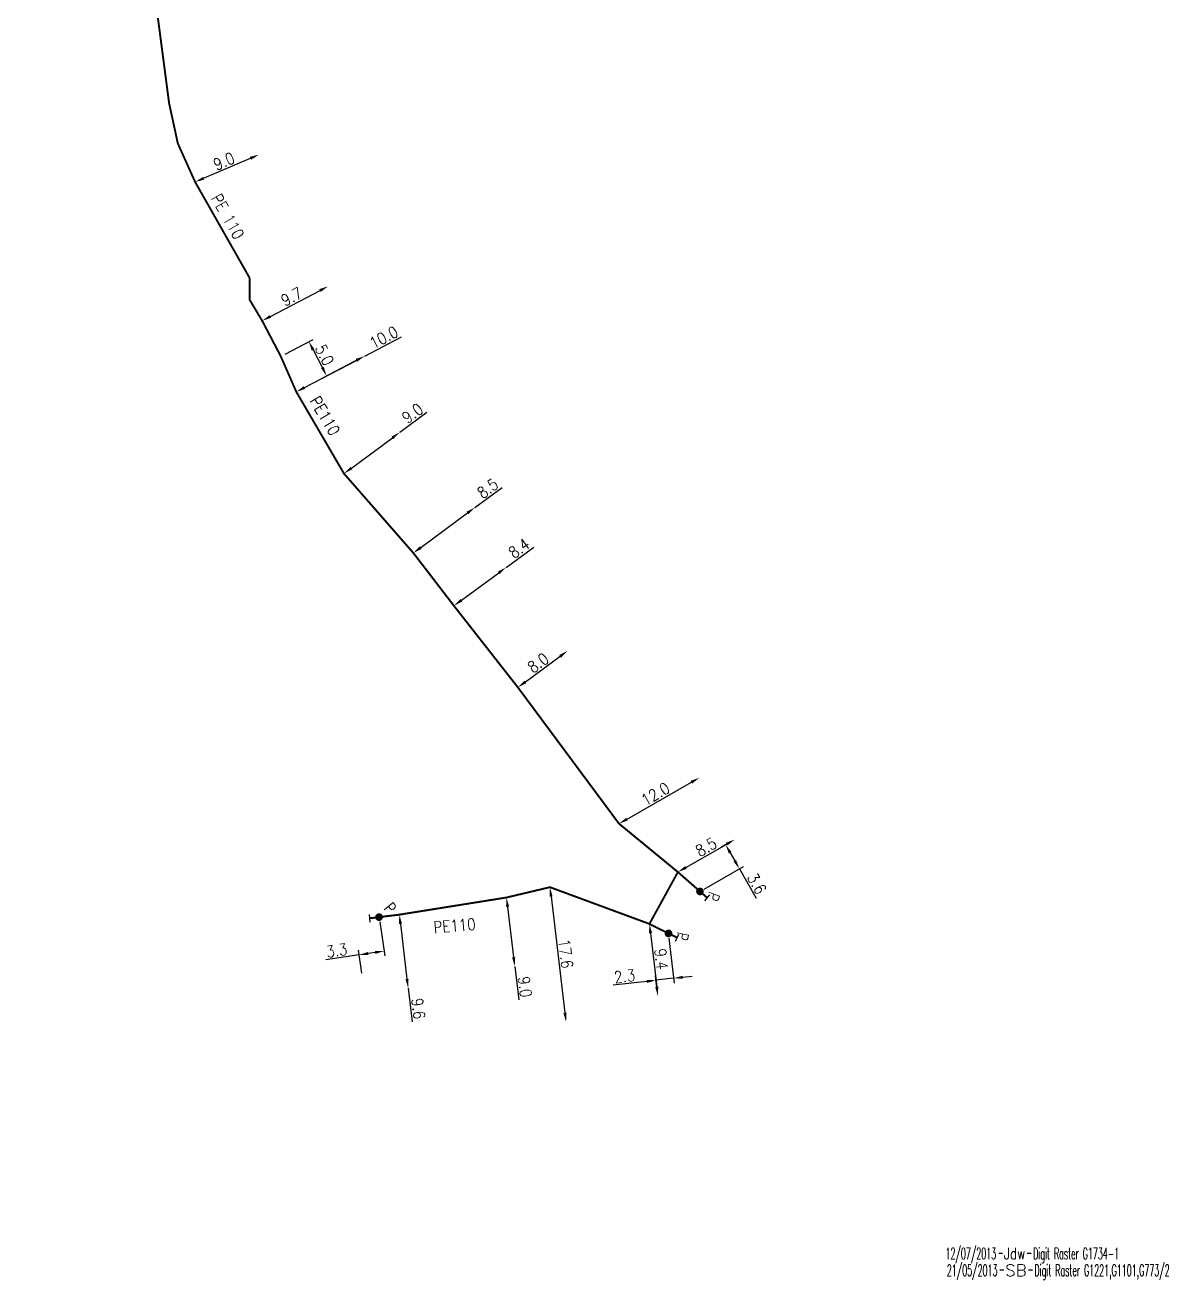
# Model space of a CAD drawing. Header units: millimetres. Extents: x 138998 to 140015, y 127998 to 129006.
# Drawn here: x 139821.9 to 139970.1, y 128010.4 to 128173.1 of the extents above; entities that cross this region are included whole.
import ezdxf
from ezdxf.enums import TextEntityAlignment as Align

# ---------------------------------------------------------------- set-up
doc = ezdxf.new("R2010")
doc.units = ezdxf.units.MM
doc.header["$PDMODE"] = 34
doc.linetypes.add('L_25_PE', pattern=[2000, 1000, 1000])
doc.layers.get('0').update_dxf_attribs({"linetype": 'CONTINUOUS'})
doc.layers.get('DEFPOINTS').update_dxf_attribs({"linetype": 'CONTINUOUS'})
for name, color, linetype in [('L_150', 1, 'CONTINUOUS'), ('L_300', 7, 'CONTINUOUS'), ('L_340', 7, 'CONTINUOUS'), ('L_910', 7, 'CONTINUOUS')]:
    doc.layers.add(name, color=color, linetype=linetype)
doc.styles.add('G_ROMANS', font='ROMANS.SHX', dxfattribs={"width": 0.75})
doc.styles.get("Standard").update_dxf_attribs({"font": 'romans.shx', "width": 0.85})
doc.dimstyles.get("Standard").update_dxf_attribs({"dimtxt": 1.5, "dimasz": 1.2, "dimexe": 0.625, "dimexo": 0.625, "dimgap": 0.25, "dimtad": 1, "dimdec": 1, "dimzin": 0, "dimdsep": 46, "dimtxsty": 'Standard', "dimcen": -0.5, "dimadec": 0, "dimazin": 0, "dimtfac": 1, "dimtdec": 1, "dimtmove": 0, "dimatfit": 3, "dimfxl": 0, "dimtolj": 1, "dimtzin": 0, "dimarcsym": 0})

# ---------------------------------------------------------------- blocks, each defined once
blk = doc.blocks.new('*D1')
at = {"layer": 'DEFPOINTS', "color": 0, "linetype": 'Continuous', "transparency": 16777216}
for p in [(139861.19, 128139.21), (139861.19, 128139.21), (139852.64, 128134.74)]:
    blk.add_point(p, dxfattribs=at)
at = {"layer": 'L_150', "color": 0, "linetype": 'Continuous', "lineweight": -2, "transparency": 16777216}
blk.add_line((139853.7, 128135.3), (139860.13, 128138.66), dxfattribs=at)
at = {"layer": 'L_150', "color": 0, "linetype": 'Continuous', "transparency": 16777216}
for points in [[(139860.04, 128138.83), (139860.22, 128138.48), (139861.19, 128139.21)], [(139853.61, 128135.47), (139853.8, 128135.12), (139852.64, 128134.74)]]:
    blk.add_solid(points, dxfattribs=at)
at = {"layer": 'L_150', "color": 0, "linetype": 'Continuous', "transparency": 16777216, "insert": (139856.45, 128137.86), "char_height": 1.5, "attachment_point": 5, "rotation": 27.597}
blk.add_mtext('\\A1;9.7', dxfattribs=at)
blk = doc.blocks.new('*D2')
at = {"layer": 'DEFPOINTS', "color": 0, "linetype": 'Continuous', "transparency": 16777216}
for p in [(139852.22, 128156.27), (139852.22, 128156.27), (139843.95, 128152.73)]:
    blk.add_point(p, dxfattribs=at)
at = {"layer": 'L_150', "color": 0, "linetype": 'Continuous', "lineweight": -2, "transparency": 16777216}
blk.add_line((139845.05, 128153.2), (139851.12, 128155.8), dxfattribs=at)
at = {"layer": 'L_150', "color": 0, "linetype": 'Continuous', "transparency": 16777216}
for points in [[(139851.04, 128155.98), (139851.2, 128155.61), (139852.22, 128156.27)], [(139844.97, 128153.38), (139845.13, 128153.02), (139843.95, 128152.73)]]:
    blk.add_solid(points, dxfattribs=at)
at = {"layer": 'L_150', "color": 0, "linetype": 'Continuous', "transparency": 16777216, "insert": (139847.69, 128155.42), "char_height": 1.5, "attachment_point": 5, "rotation": 23.1562}
blk.add_mtext('\\A1;9.0', dxfattribs=at)
blk = doc.blocks.new('*D49')
at = {"layer": 'DEFPOINTS', "color": 0, "linetype": 'Continuous', "transparency": 16777216}
for p in [(139865.92, 128130.17), (139865.92, 128130.17), (139857.06, 128125.53)]:
    blk.add_point(p, dxfattribs=at)
at = {"layer": 'L_150', "color": 0, "linetype": 'Continuous', "lineweight": -2, "transparency": 16777216}
for p, q in [((139865.92, 128130.17), (139870.71, 128132.67)), ((139858.12, 128126.09), (139864.86, 128129.61))]:
    blk.add_line(p, q, dxfattribs=at)
at = {"layer": 'L_150', "color": 0, "linetype": 'Continuous', "transparency": 16777216}
for points in [[(139864.76, 128129.79), (139864.95, 128129.43), (139865.92, 128130.17)], [(139858.03, 128126.27), (139858.21, 128125.91), (139857.06, 128125.53)]]:
    blk.add_solid(points, dxfattribs=at)
at = {"layer": 'L_150', "color": 0, "linetype": 'Continuous', "transparency": 16777216, "insert": (139868.38, 128132.58), "char_height": 1.5, "attachment_point": 5, "rotation": 27.5952}
blk.add_mtext('\\A1;10.0', dxfattribs=at)
blk = doc.blocks.new('*D50')
at = {"layer": 'DEFPOINTS', "color": 0, "linetype": 'Continuous', "transparency": 16777216}
for p in [(139855.05, 128130.13), (139865.92, 128130.17), (139861, 128127.59)]:
    blk.add_point(p, dxfattribs=at)
at = {"layer": 'L_150', "color": 0, "linetype": 'Continuous', "lineweight": -2, "transparency": 16777216}
for p, q in [((139855.61, 128130.42), (139859.24, 128132.32)), ((139859.24, 128130.96), (139860.45, 128128.66)), ((139865.37, 128129.88), (139860.45, 128127.31))]:
    blk.add_line(p, q, dxfattribs=at)
at = {"layer": 'L_150', "color": 0, "linetype": 'Continuous', "transparency": 16777216}
for points in [[(139859.42, 128131.06), (139859.06, 128130.87), (139858.69, 128132.03)], [(139860.62, 128128.75), (139860.27, 128128.57), (139861, 128127.59)]]:
    blk.add_solid(points, dxfattribs=at)
at = {"layer": 'L_150', "color": 0, "linetype": 'Continuous', "transparency": 16777216, "insert": (139860.71, 128130.31), "char_height": 1.5, "attachment_point": 5, "rotation": 297.5952}
blk.add_mtext('\\A1;5.0', dxfattribs=at)
blk = doc.blocks.new('*D51')
at = {"layer": 'DEFPOINTS', "color": 0, "linetype": 'Continuous', "transparency": 16777216}
for p in [(139870.47, 128120.29), (139870.47, 128120.29), (139863.24, 128114.93)]:
    blk.add_point(p, dxfattribs=at)
at = {"layer": 'L_150', "color": 0, "linetype": 'Continuous', "lineweight": -2, "transparency": 16777216}
for p, q in [((139870.47, 128120.29), (139873.99, 128122.88)), ((139864.2, 128115.65), (139869.51, 128119.57))]:
    blk.add_line(p, q, dxfattribs=at)
at = {"layer": 'L_150', "color": 0, "linetype": 'Continuous', "transparency": 16777216}
for points in [[(139869.39, 128119.73), (139869.63, 128119.41), (139870.47, 128120.29)], [(139864.08, 128115.81), (139864.32, 128115.49), (139863.24, 128114.93)]]:
    blk.add_solid(points, dxfattribs=at)
at = {"layer": 'L_150', "color": 0, "linetype": 'Continuous', "transparency": 16777216, "insert": (139872.12, 128122.75), "char_height": 1.5, "attachment_point": 5, "rotation": 36.478}
blk.add_mtext('\\A1;9.0', dxfattribs=at)
blk = doc.blocks.new('*D52')
at = {"layer": 'DEFPOINTS', "color": 0, "linetype": 'Continuous', "transparency": 16777216}
for p in [(139880.21, 128110.55), (139880.21, 128110.55), (139872.23, 128104.64)]:
    blk.add_point(p, dxfattribs=at)
at = {"layer": 'L_150', "color": 0, "linetype": 'Continuous', "lineweight": -2, "transparency": 16777216}
for p, q in [((139880.21, 128110.55), (139883.73, 128113.15)), ((139880.58, 128110.05), (139880.59, 128110.05)), ((139873.19, 128105.36), (139879.25, 128109.83))]:
    blk.add_line(p, q, dxfattribs=at)
at = {"layer": 'L_150', "color": 0, "linetype": 'Continuous', "transparency": 16777216}
for points in [[(139879.13, 128110), (139879.37, 128109.67), (139880.21, 128110.55)], [(139873.07, 128105.52), (139873.31, 128105.19), (139872.23, 128104.64)]]:
    blk.add_solid(points, dxfattribs=at)
at = {"layer": 'L_150', "color": 0, "linetype": 'Continuous', "transparency": 16777216, "insert": (139881.86, 128113.01), "char_height": 1.5, "attachment_point": 5, "rotation": 36.478}
blk.add_mtext('\\A1;8.5', dxfattribs=at)
blk = doc.blocks.new('*D53')
at = {"layer": 'DEFPOINTS', "color": 0, "linetype": 'Continuous', "transparency": 16777216}
for p in [(139884.25, 128102.78), (139884.25, 128102.78), (139877.48, 128097.8)]:
    blk.add_point(p, dxfattribs=at)
at = {"layer": 'L_150', "color": 0, "linetype": 'Continuous', "lineweight": -2, "transparency": 16777216}
for p, q in [((139884.25, 128102.78), (139887.82, 128105.41)), ((139878.45, 128098.51), (139883.28, 128102.07))]:
    blk.add_line(p, q, dxfattribs=at)
at = {"layer": 'L_150', "color": 0, "linetype": 'Continuous', "transparency": 16777216}
for points in [[(139883.16, 128102.23), (139883.4, 128101.91), (139884.25, 128102.78)], [(139878.33, 128098.68), (139878.57, 128098.35), (139877.48, 128097.8)]]:
    blk.add_solid(points, dxfattribs=at)
at = {"layer": 'L_150', "color": 0, "linetype": 'Continuous', "transparency": 16777216, "insert": (139885.92, 128105.26), "char_height": 1.5, "attachment_point": 5, "rotation": 36.361}
blk.add_mtext('\\A1;8.4', dxfattribs=at)
blk = doc.blocks.new('*D54')
at = {"layer": 'DEFPOINTS', "color": 0, "linetype": 'Continuous', "transparency": 16777216}
for p in [(139892.21, 128091.96), (139892.21, 128091.96), (139885.77, 128087.22)]:
    blk.add_point(p, dxfattribs=at)
at = {"layer": 'L_150', "color": 0, "linetype": 'Continuous', "lineweight": -2, "transparency": 16777216}
blk.add_line((139886.74, 128087.93), (139891.25, 128091.25), dxfattribs=at)
at = {"layer": 'L_150', "color": 0, "linetype": 'Continuous', "transparency": 16777216}
for points in [[(139891.13, 128091.41), (139891.37, 128091.09), (139892.21, 128091.96)], [(139886.62, 128088.09), (139886.86, 128087.77), (139885.77, 128087.22)]]:
    blk.add_solid(points, dxfattribs=at)
at = {"layer": 'L_150', "color": 0, "linetype": 'Continuous', "transparency": 16777216, "insert": (139888.4, 128090.4), "char_height": 1.5, "attachment_point": 5, "rotation": 36.3542}
blk.add_mtext('\\A1;8.0', dxfattribs=at)
blk = doc.blocks.new('*D55')
at = {"layer": 'DEFPOINTS', "color": 0, "linetype": 'Continuous', "transparency": 16777216}
for p in [(139909.28, 128075.52), (139909.28, 128075.52), (139898.87, 128069.56)]:
    blk.add_point(p, dxfattribs=at)
at = {"layer": 'L_150', "color": 0, "linetype": 'Continuous', "lineweight": -2, "transparency": 16777216}
blk.add_line((139899.91, 128070.15), (139908.24, 128074.93), dxfattribs=at)
at = {"layer": 'L_150', "color": 0, "linetype": 'Continuous', "transparency": 16777216}
for points in [[(139908.14, 128075.1), (139908.34, 128074.75), (139909.28, 128075.52)], [(139899.81, 128070.33), (139900.01, 128069.98), (139898.87, 128069.56)]]:
    blk.add_solid(points, dxfattribs=at)
at = {"layer": 'L_150', "color": 0, "linetype": 'Continuous', "transparency": 16777216, "insert": (139903.58, 128073.41), "char_height": 1.5, "attachment_point": 5, "rotation": 29.8259}
blk.add_mtext('\\A1;12.0', dxfattribs=at)
blk = doc.blocks.new('*D56')
at = {"layer": 'DEFPOINTS', "color": 0, "linetype": 'Continuous', "transparency": 16777216}
for p in [(139913.87, 128067.51), (139913.87, 128067.51), (139906.5, 128063.29)]:
    blk.add_point(p, dxfattribs=at)
at = {"layer": 'L_150', "color": 0, "linetype": 'Continuous', "lineweight": -2, "transparency": 16777216}
blk.add_line((139907.54, 128063.88), (139912.83, 128066.92), dxfattribs=at)
at = {"layer": 'L_150', "color": 0, "linetype": 'Continuous', "transparency": 16777216}
for points in [[(139912.73, 128067.09), (139912.93, 128066.74), (139913.87, 128067.51)], [(139907.44, 128064.06), (139907.64, 128063.71), (139906.5, 128063.29)]]:
    blk.add_solid(points, dxfattribs=at)
at = {"layer": 'L_150', "color": 0, "linetype": 'Continuous', "transparency": 16777216, "insert": (139910.16, 128066.54), "char_height": 1.5, "attachment_point": 5, "rotation": 29.8249}
blk.add_mtext('\\A1;8.5', dxfattribs=at)
blk = doc.blocks.new('*D57')
at = {"layer": 'DEFPOINTS', "color": 0, "linetype": 'Continuous', "transparency": 16777216}
for p in [(139912.68, 128066.83), (139913.87, 128067.51), (139909.36, 128060.78)]:
    blk.add_point(p, dxfattribs=at)
at = {"layer": 'L_300', "color": 0, "linetype": 'Continuous', "lineweight": -2, "transparency": 16777216}
for p, q in [((139913.33, 128067.2), (139912.13, 128066.52)), ((139913.27, 128065.79), (139913.87, 128064.75)), ((139909.9, 128061.09), (139915.01, 128064.02)), ((139914.47, 128063.71), (139916.64, 128059.91))]:
    blk.add_line(p, q, dxfattribs=at)
at = {"layer": 'L_300', "color": 0, "linetype": 'Continuous', "transparency": 16777216}
for points in [[(139913.45, 128065.89), (139913.1, 128065.69), (139912.68, 128066.83)], [(139914.04, 128064.85), (139913.7, 128064.65), (139914.47, 128063.71)]]:
    blk.add_solid(points, dxfattribs=at)
at = {"layer": 'L_300', "color": 0, "linetype": 'Continuous', "transparency": 16777216, "insert": (139916.72, 128061.79), "char_height": 1.5, "attachment_point": 5, "rotation": 299.8249}
blk.add_mtext('\\A1;3.6', dxfattribs=at)
blk = doc.blocks.new('*D58')
at = {"layer": 'DEFPOINTS', "color": 0, "linetype": 'Continuous', "transparency": 16777216}
for p in [(139902.81, 128056.57), (139903.9, 128047.23), (139903.9, 128047.23)]:
    blk.add_point(p, dxfattribs=at)
at = {"layer": 'L_150', "color": 0, "linetype": 'Continuous', "lineweight": -2, "transparency": 16777216}
blk.add_line((139902.95, 128055.38), (139903.76, 128048.42), dxfattribs=at)
at = {"layer": 'L_150', "color": 0, "linetype": 'Continuous', "transparency": 16777216}
for points in [[(139903.15, 128055.4), (139902.75, 128055.35), (139902.81, 128056.57)], [(139903.96, 128048.45), (139903.56, 128048.4), (139903.9, 128047.23)]]:
    blk.add_solid(points, dxfattribs=at)
at = {"layer": 'L_150', "color": 0, "linetype": 'Continuous', "transparency": 16777216, "insert": (139904.35, 128052.01), "char_height": 1.5, "attachment_point": 5, "rotation": 276.6161}
blk.add_mtext('\\A1;9.4', dxfattribs=at)
blk = doc.blocks.new('*D59')
at = {"layer": 'DEFPOINTS', "color": 0, "linetype": 'Continuous', "transparency": 16777216}
for p in [(139905.27, 128055.34), (139903.66, 128049.26), (139903.9, 128047.23)]:
    blk.add_point(p, dxfattribs=at)
at = {"layer": 'L_300', "color": 0, "linetype": 'Continuous', "lineweight": -2, "transparency": 16777216}
for p, q in [((139905.34, 128054.72), (139906.02, 128048.9)), ((139903.82, 128047.85), (139903.59, 128049.88)), ((139907.14, 128049.66), (139908.33, 128049.8)), ((139902.47, 128049.12), (139898.13, 128048.62)), ((139905.95, 128049.53), (139903.66, 128049.26))]:
    blk.add_line(p, q, dxfattribs=at)
at = {"layer": 'L_300', "color": 0, "linetype": 'Continuous', "transparency": 16777216}
for points in [[(139907.12, 128049.86), (139907.16, 128049.46), (139905.95, 128049.53)], [(139902.45, 128049.32), (139902.49, 128048.92), (139903.66, 128049.26)]]:
    blk.add_solid(points, dxfattribs=at)
at = {"layer": 'L_300', "color": 0, "linetype": 'Continuous', "transparency": 16777216, "insert": (139899.59, 128049.79), "char_height": 1.5, "attachment_point": 5, "rotation": 6.6161}
blk.add_mtext('\\A1;2.3', dxfattribs=at)
blk = doc.blocks.new('*D60')
at = {"layer": 'DEFPOINTS', "color": 0, "linetype": 'Continuous', "transparency": 16777216}
for p in [(139889.92, 128061.33), (139892.01, 128043.85), (139892.01, 128043.85)]:
    blk.add_point(p, dxfattribs=at)
at = {"layer": 'L_150', "color": 0, "linetype": 'Continuous', "lineweight": -2, "transparency": 16777216}
blk.add_line((139890.07, 128060.14), (139891.87, 128045.04), dxfattribs=at)
at = {"layer": 'L_150', "color": 0, "linetype": 'Continuous', "transparency": 16777216}
for points in [[(139890.26, 128060.16), (139889.87, 128060.11), (139889.92, 128061.33)], [(139892.07, 128045.07), (139891.67, 128045.02), (139892.01, 128043.85)]]:
    blk.add_solid(points, dxfattribs=at)
at = {"layer": 'L_150', "color": 0, "linetype": 'Continuous', "transparency": 16777216, "insert": (139891.96, 128052.71), "char_height": 1.5, "attachment_point": 5, "rotation": 276.8123}
blk.add_mtext('\\A1;17.6', dxfattribs=at)
blk = doc.blocks.new('*D61')
at = {"layer": 'DEFPOINTS', "color": 0, "linetype": 'Continuous', "transparency": 16777216}
for p in [(139884.29, 128059.99), (139885.36, 128051.06), (139885.36, 128051.06)]:
    blk.add_point(p, dxfattribs=at)
at = {"layer": 'L_150', "color": 0, "linetype": 'Continuous', "lineweight": -2, "transparency": 16777216}
for p, q in [((139884.43, 128058.8), (139885.22, 128052.25)), ((139885.36, 128051.06), (139885.88, 128046.71))]:
    blk.add_line(p, q, dxfattribs=at)
at = {"layer": 'L_150', "color": 0, "linetype": 'Continuous', "transparency": 16777216}
for points in [[(139884.63, 128058.82), (139884.24, 128058.78), (139884.29, 128059.99)], [(139885.42, 128052.27), (139885.02, 128052.22), (139885.36, 128051.06)]]:
    blk.add_solid(points, dxfattribs=at)
at = {"layer": 'L_150', "color": 0, "linetype": 'Continuous', "transparency": 16777216, "insert": (139886.68, 128048.41), "char_height": 1.5, "attachment_point": 5, "rotation": 276.8123}
blk.add_mtext('\\A1;9.0', dxfattribs=at)
blk = doc.blocks.new('*D62')
at = {"layer": 'DEFPOINTS', "color": 0, "linetype": 'Continuous', "transparency": 16777216}
for p in [(139870.41, 128057.77), (139871.55, 128048.24), (139871.55, 128048.24)]:
    blk.add_point(p, dxfattribs=at)
at = {"layer": 'L_150', "color": 0, "linetype": 'Continuous', "lineweight": -2, "transparency": 16777216}
for p, q in [((139870.55, 128056.58), (139871.4, 128049.43)), ((139871.55, 128048.24), (139872.06, 128043.9))]:
    blk.add_line(p, q, dxfattribs=at)
at = {"layer": 'L_150', "color": 0, "linetype": 'Continuous', "transparency": 16777216}
for points in [[(139870.75, 128056.6), (139870.35, 128056.56), (139870.41, 128057.77)], [(139871.6, 128049.45), (139871.21, 128049.41), (139871.55, 128048.24)]]:
    blk.add_solid(points, dxfattribs=at)
at = {"layer": 'L_150', "color": 0, "linetype": 'Continuous', "transparency": 16777216, "insert": (139872.87, 128045.59), "char_height": 1.5, "attachment_point": 5, "rotation": 276.8123}
blk.add_mtext('\\A1;9.6', dxfattribs=at)
blk = doc.blocks.new('*D63')
at = {"layer": 'DEFPOINTS', "color": 0, "linetype": 'Continuous', "transparency": 16777216}
for p in [(139867.78, 128057.45), (139865.19, 128052.56), (139865.65, 128049.56)]:
    blk.add_point(p, dxfattribs=at)
at = {"layer": 'L_300', "color": 0, "linetype": 'Continuous', "lineweight": -2, "transparency": 16777216}
for p, q in [((139867.88, 128056.83), (139868.55, 128052.45)), ((139865.56, 128050.18), (139865.1, 128053.18)), ((139865.19, 128052.56), (139860.87, 128051.9)), ((139867.27, 128052.88), (139866.38, 128052.75))]:
    blk.add_line(p, q, dxfattribs=at)
at = {"layer": 'L_300', "color": 0, "linetype": 'Continuous', "transparency": 16777216}
for points in [[(139867.24, 128053.08), (139867.3, 128052.68), (139868.45, 128053.06)], [(139866.35, 128052.94), (139866.41, 128052.55), (139865.19, 128052.56)]]:
    blk.add_solid(points, dxfattribs=at)
at = {"layer": 'L_300', "color": 0, "linetype": 'Continuous', "transparency": 16777216, "insert": (139862.29, 128053.13), "char_height": 1.5, "attachment_point": 5, "rotation": 8.6956}
blk.add_mtext('\\A1;3.3', dxfattribs=at)
blk = doc.blocks.new('L_340_07')
at = {"color": 0, "linetype": 'Continuous', "const_width": 0.25, "flags": 128}
blk.add_lwpolyline([(0, 0), (1.25, 0)], dxfattribs=at)
at = {"color": 0, "linetype": 'Continuous', "flags": 128}
blk.add_lwpolyline([(1.25, -0.5), (1.25, 0.5)], dxfattribs=at)
at = {"color": 0, "linetype": 'Continuous', "style": 'G_ROMANS', "width": 0.75, "flags": 3}
for tag, p in [('DEF_LEG', (0.72, -3.47)), ('DEF_COUP', (0.72, -5.97)), ('DEF_TYPE', (0.72, -8.47))]:
    blk.add_attdef(tag, text='', height=1.2, dxfattribs=at).set_placement(p, align=Align.MIDDLE)
blk = doc.blocks.new('L_300_12')
at = {"color": 0, "linetype": 'Continuous', "const_width": 0.497, "flags": 128}
blk.add_lwpolyline([(-0.25, 0, 1), (0.25, 0, 1)], format="xyb", close=True, dxfattribs=at)
at = {"color": 0, "linetype": 'Continuous', "style": 'G_ROMANS', "width": 0.75}
blk.add_text('P', height=1.5, dxfattribs=at).set_placement((0, 1.85), align=Align.MIDDLE)
at = {"color": 0, "linetype": 'Continuous', "width": 0.75, "flags": 3}
for tag, p in [('DEF_LEG', (0, -5)), ('DEF_COUP', (0, -7.5)), ('DEF_TYPE', (0, -10))]:
    blk.add_attdef(tag, text='', height=1.2, dxfattribs=at).set_placement(p, align=Align.MIDDLE)
blk = doc.blocks.new('GIS_MODF')
at = {"color": 0, "linetype": 'Continuous', "flags": 128}
for points in [[(-2.18, -0.01), (-1.68, -0.01)], [(1.52, -0.01), (2.02, -0.01)]]:
    blk.add_lwpolyline(points, dxfattribs=at)
at = {"color": 0, "linetype": 'Continuous', "width": 0.5}
blk.add_attdef('DATE', text='', height=1.5, dxfattribs=at).set_placement((-2.5, -0.8), align=Align.RIGHT)
at = {"color": 0, "linetype": 'Continuous', "width": 1.771291}
blk.add_attdef('USER', text='', height=1.5, dxfattribs=at).set_placement((-1.51, -0.8), (1.28, -0.8), align=Align.FIT)
at = {"color": 0, "linetype": 'Continuous', "width": 0.5}
blk.add_attdef('DESC', (2.29, -0.8), '', height=1.5, dxfattribs=at)

msp = doc.modelspace()

# ---------------------------------------------------------------- linework, layer by layer
at = {"layer": 'L_150', "linetype": 'L_25_PE', "const_width": 0.25, "flags": 128}
for points in [[(139822.05, 128300.79), (139828.48, 128256.88), (139833.17, 128221.49), (139833.5, 128219.38), (139834.58, 128210.8), (139837.56, 128187.52), (139838.34, 128180.01), (139840.58, 128162.94), (139841.71, 128157.72), (139843.95, 128152.73), (139851, 128140.31), (139851.03, 128137.43), (139852.64, 128134.74), (139855.05, 128130.13), (139857.06, 128125.53), (139863.24, 128114.93), (139872.23, 128104.64), (139877.48, 128097.8), (139885.77, 128087.22), (139898.87, 128069.56), (139906.5, 128063.29), (139909.36, 128060.78)], [(139902.81, 128056.57), (139906.5, 128063.29)], [(139867.78, 128057.45), (139870.41, 128057.77), (139884.29, 128059.99), (139889.92, 128061.33), (139902.81, 128056.57), (139905.28, 128055.34)]]:
    msp.add_lwpolyline(points, dxfattribs=at)

# ---------------------------------------------------------------- block references
at = {"layer": 'L_300'}
for p, rotation in [((139909.36, 128060.78), 249.2595894641333), ((139867.78, 128057.45), 309.1879324405582), ((139905.28, 128055.34), 257.9323733351987)]:
    msp.add_blockref('L_300_12', p, dxfattribs=dict(at, rotation=rotation))
at = {"layer": 'L_340'}
for p, rotation in [((139909.36, 128060.78), 318.6719324278656), ((139867.78, 128057.45), 186.9340441779611), ((139905.28, 128055.34), 333.4069767644655)]:
    msp.add_blockref('L_340_07', p, dxfattribs=dict(at, rotation=rotation))
at = {"layer": 'L_910'}
ref = msp.add_blockref('GIS_MODF', (139950.24, 128013.9), dxfattribs=at)
ref.add_attrib('DATE', '12/07/2013', dxfattribs={"layer": '0', "color": 0, "linetype": 'Continuous', "height": 1.5, "width": 0.5}).set_placement((139947.73, 128013.1), align=Align.RIGHT)
ref.add_attrib('USER', 'Jdw', dxfattribs={"layer": '0', "color": 0, "linetype": 'Continuous', "height": 1.5, "width": 0.721637}).set_placement((139948.73, 128013.1), (139951.51, 128013.1), align=Align.FIT)
ref.add_attrib('DESC', 'Digit Raster G1734-1', (139952.52, 128013.1), dxfattribs={"layer": '0', "color": 0, "linetype": 'Continuous', "height": 1.5, "width": 0.5})
ref = msp.add_blockref('GIS_MODF', (139950.4, 128011.73), dxfattribs=at)
ref.add_attrib('DATE', '21/05/2013', dxfattribs={"layer": '0', "color": 0, "linetype": 'Continuous', "height": 1.5, "width": 0.5}).set_placement((139947.9, 128010.93), align=Align.RIGHT)
ref.add_attrib('USER', 'SB', dxfattribs={"layer": '0', "color": 0, "linetype": 'Continuous', "height": 1.5, "width": 1.025485}).set_placement((139948.89, 128010.93), (139951.68, 128010.93), align=Align.FIT)
ref.add_attrib('DESC', 'Digit Raster G1221,G1101,G773/2', (139952.69, 128010.93), dxfattribs={"layer": '0', "color": 0, "linetype": 'Continuous', "height": 1.5, "width": 0.5})

# ---------------------------------------------------------------- texts
at = {"layer": 'L_150', "linetype": 'Continuous', "width": 0.85}
for rotation, p in [(300.4949, (139860.77, 128122.42)), (4.7614, (139877.56, 128056.34))]:
    msp.add_text('PE110', height=1.5, rotation=rotation, dxfattribs=at).set_placement(p, align=Align.MIDDLE)
at = {"layer": 'L_150', "linetype": 'Continuous', "insert": (139847.27, 128151.39), "char_height": 1.5, "width": 7.3373, "attachment_point": 1, "rotation": 299.4595}
msp.add_mtext('PE 110', dxfattribs=at)

# ---------------------------------------------------------------- dimensions: what is measured, and where the dimension line sits
at = {"layer": 'L_150', "linetype": 'Continuous'}
for base, p1, p2, angle, picture, middle in [((139852.22, 128156.27), (139843.95, 128152.73), (139852.22, 128156.27), 23.1562, '*D2', (139848.09, 128154.5)), ((139861.19, 128139.21), (139852.64, 128134.74), (139861.19, 128139.21), 27.597, '*D1', (139856.92, 128136.98))]:
    dim = msp.add_linear_dim(base=base, p1=p1, p2=p2, angle=angle, dimstyle='Standard', dxfattribs=at)
    dim.commit()
    dim.dimension.update_dxf_attribs({"geometry": picture, "text_midpoint": middle, "dimtype": 161})
for base, p1, p2, angle, text, picture, middle in [((139865.92, 128130.17), (139857.06, 128125.53), (139865.92, 128130.17), 207.5952, '10.0', '*D49', (139868.85, 128131.7)), ((139870.47, 128120.29), (139863.24, 128114.93), (139870.47, 128120.29), 216.478, '9.0', '*D51', (139872.71, 128121.94)), ((139880.21, 128110.55), (139872.23, 128104.64), (139880.21, 128110.55), 216.478, '8.5', '*D52', (139882.45, 128112.2)), ((139884.25, 128102.78), (139877.48, 128097.8), (139884.25, 128102.78), 216.361, '8.4', '*D53', (139886.52, 128104.45)), ((139892.21, 128091.96), (139885.77, 128087.22), (139892.21, 128091.96), 216.3542, '8.0', '*D54', (139888.99, 128089.59)), ((139909.28, 128075.52), (139898.87, 128069.56), (139909.28, 128075.52), 209.8259, '12.0', '*D55', (139904.08, 128072.54)), ((139913.87, 128067.51), (139906.5, 128063.29), (139913.87, 128067.51), 209.8249, '8.5', '*D56', (139910.65, 128065.67)), ((139892.01, 128043.85), (139889.92, 128061.33), (139892.01, 128043.85), 96.8123, '17.6', '*D60', (139890.97, 128052.59)), ((139885.36, 128051.06), (139884.29, 128059.99), (139885.36, 128051.06), 96.8123, '9.0', '*D61', (139885.69, 128048.29)), ((139871.55, 128048.24), (139870.41, 128057.77), (139871.55, 128048.24), 96.8123, '9.6', '*D62', (139871.88, 128045.47)), ((139903.9, 128047.23), (139902.81, 128056.57), (139903.9, 128047.23), 96.6161, '9.4', '*D58', (139903.36, 128051.9))]:
    dim = msp.add_linear_dim(base=base, p1=p1, p2=p2, angle=angle, text=text, dimstyle='Standard', dxfattribs=at)
    dim.commit()
    dim.dimension.update_dxf_attribs({"geometry": picture, "text_midpoint": middle, "dimtype": 160})
dim = msp.add_linear_dim(base=(139861, 128127.59), p1=(139855.05, 128130.13), p2=(139865.92, 128130.17), angle=117.5952, text='5.0', dimstyle='Standard', override={"dimrnd": 0}, dxfattribs=at)
dim.commit()
dim.dimension.update_dxf_attribs({"geometry": '*D50', "text_midpoint": (139859.83, 128129.85), "dimtype": 160})
at = {"layer": 'L_300', "linetype": 'Continuous'}
for base, p1, p2, angle, text, picture, middle in [((139912.68, 128066.83), (139909.36, 128060.78), (139913.87, 128067.51), 299.8249, '3.6', '*D57', (139915.85, 128061.29)), ((139865.19, 128052.56), (139867.78, 128057.45), (139865.65, 128049.56), 8.6956, '3.3', '*D63', (139862.44, 128052.14)), ((139903.66, 128049.26), (139905.27, 128055.34), (139903.9, 128047.23), 6.6161, '2.3', '*D59', (139899.7, 128048.8))]:
    dim = msp.add_linear_dim(base=base, p1=p1, p2=p2, angle=angle, text=text, dimstyle='Standard', dxfattribs=at)
    dim.commit()
    dim.dimension.update_dxf_attribs({"geometry": picture, "text_midpoint": middle, "dimtype": 160})

doc.saveas('drawing.dxf')
